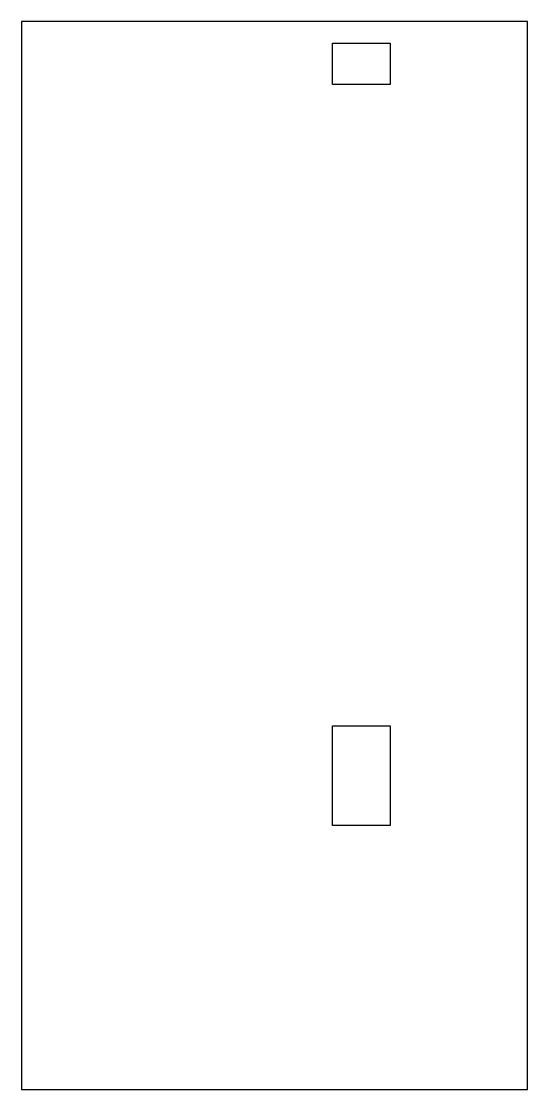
# Model space of a CAD drawing. Header units: millimetres. Extents: x -35 to 35, y 23 to 171.
import ezdxf

# ---------------------------------------------------------------- set-up
doc = ezdxf.new("R2010")
doc.units = ezdxf.units.MM

msp = doc.modelspace()

# ---------------------------------------------------------------- linework, layer by layer
for p, q in [((-35, 171), (-35, 23.34)), ((35, 171), (-35, 171)), ((35, 23.34), (35, 171)), ((8, 162.26), (8, 168)), ((8, 168), (16, 168)), ((16, 168), (16, 162.26)), ((16, 162.26), (8, 162.26)), ((8, 59.86), (8, 73.63)), ((8, 73.63), (16, 73.63)), ((16, 73.63), (16, 59.86)), ((16, 59.86), (8, 59.86)), ((-35, 23.34), (35, 23.34))]:
    msp.add_line(p, q)

doc.saveas('drawing.dxf')
